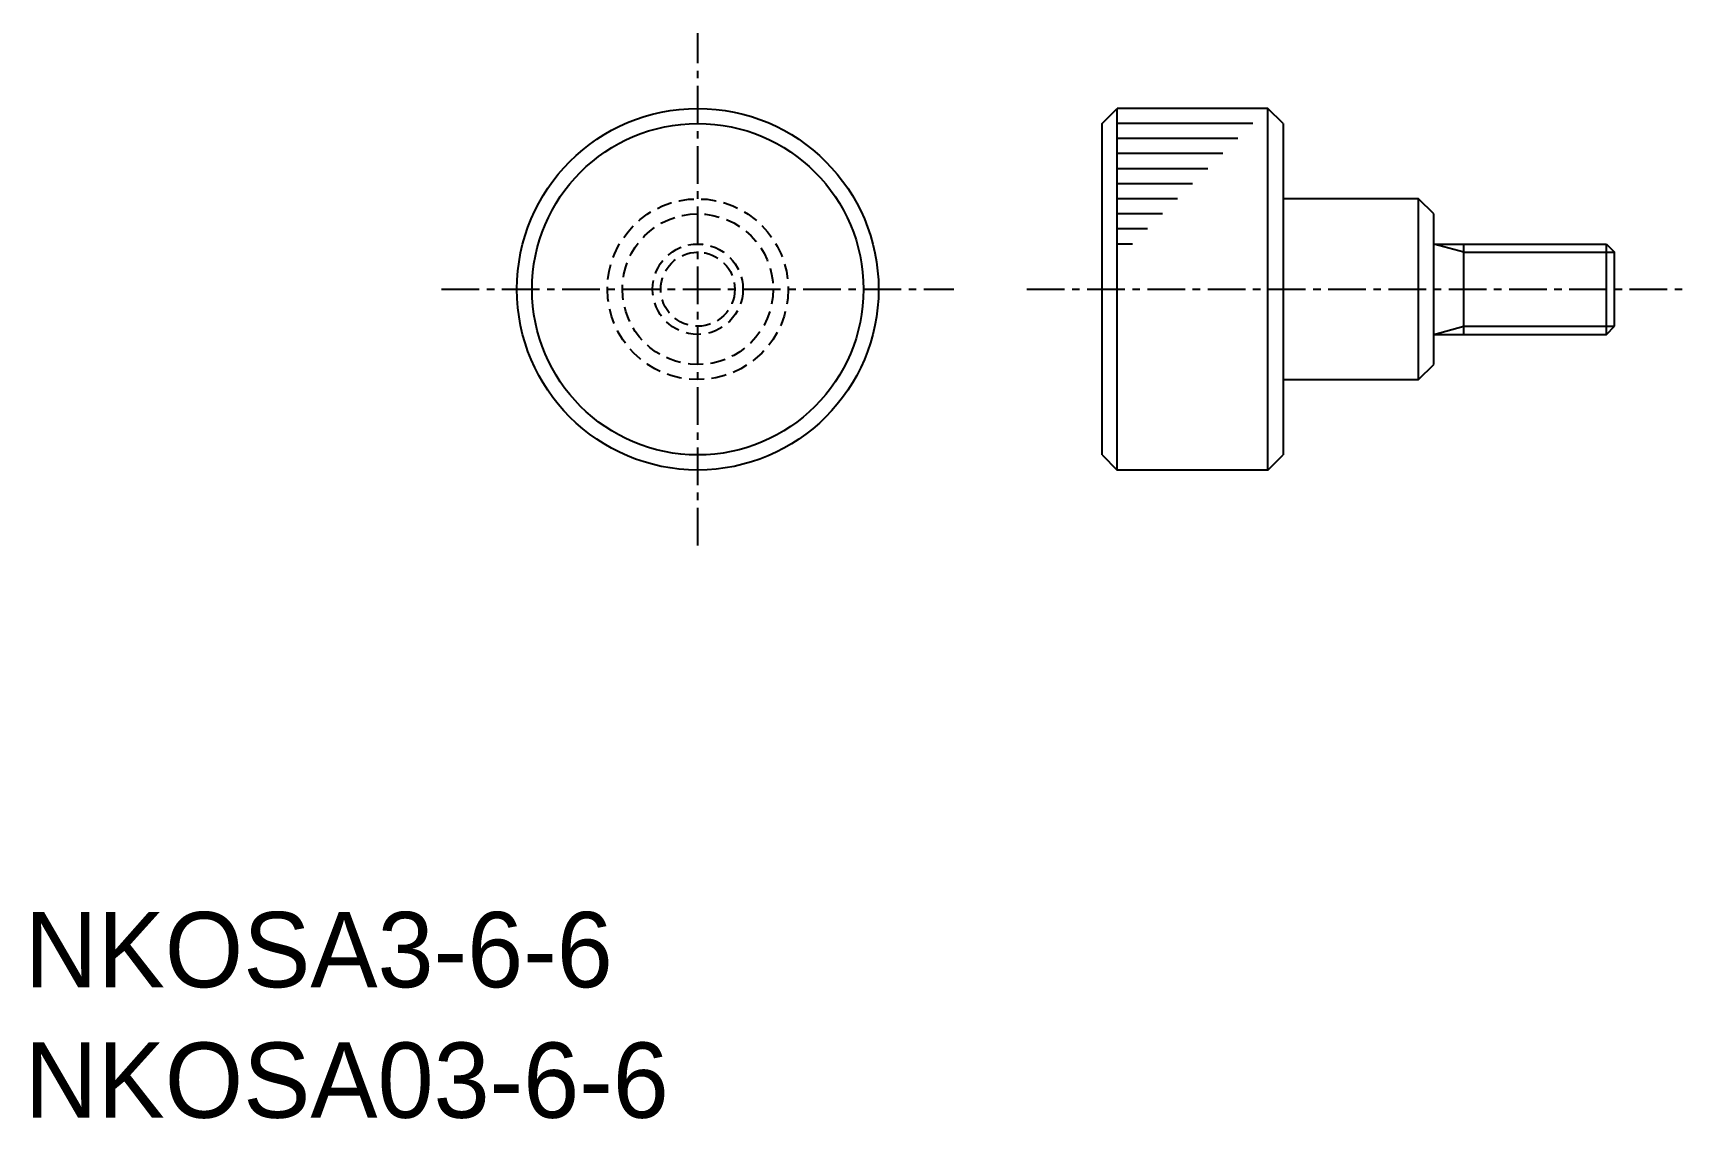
# Model space of a CAD drawing. Extents: x 0.3 to 55.2, y 0 to 36.
import ezdxf

# ---------------------------------------------------------------- set-up
doc = ezdxf.new("R2010")
doc.units = 0
doc.linetypes.add('CENTER', pattern=[2, 1.25, -0.25, 0.25, -0.25])
doc.linetypes.add('DASHED', pattern=[0.75, 0.5, -0.25])
doc.layers.get('0').update_dxf_attribs({"linetype": 'CONTINUOUS'})
doc.layers.add('CENTER', color=1, linetype='CENTER')

msp = doc.modelspace()

# ---------------------------------------------------------------- linework, layer by layer
at = {"color": 7, "linetype": 'CONTINUOUS'}
for p, q in [((35.75, 33), (36.25, 33.5)), ((35.75, 22), (35.75, 33)), ((41.25, 33.5), (36.25, 33.5)), ((36.25, 21.5), (36.25, 33.5)), ((40.75, 33), (36.25, 33)), ((41.25, 21.5), (41.25, 33.5)), ((41.75, 33), (41.25, 33.5)), ((41.75, 33), (41.75, 22)), ((40.25, 32.5), (36.25, 32.5)), ((39.75, 32), (36.25, 32)), ((39.25, 31.5), (36.25, 31.5)), ((38.75, 31), (36.25, 31)), ((38.25, 30.5), (36.25, 30.5)), ((46.25, 30.5), (41.75, 30.5)), ((46.25, 24.5), (46.25, 30.5)), ((46.75, 30), (46.25, 30.5)), ((37.75, 30), (36.25, 30)), ((46.75, 25), (46.75, 30)), ((37.25, 29.5), (36.25, 29.5)), ((36.75, 29), (36.25, 29)), ((46.75, 29), (52.479, 29)), ((47.75, 26), (47.75, 29)), ((52.479, 26), (52.479, 29)), ((52.479, 29), (52.75, 28.729)), ((52.75, 26.271), (52.75, 28.729)), ((52.75, 27.5), (52.75, 27.5)), ((52.75, 26.875), (52.75, 26.875)), ((46.75, 26), (52.479, 26)), ((52.479, 26), (52.75, 26.271)), ((46.25, 24.5), (46.75, 25)), ((41.75, 24.5), (46.25, 24.5)), ((35.75, 22), (36.25, 21.5)), ((41.25, 21.5), (41.75, 22)), ((41.25, 21.5), (36.25, 21.5))]:
    msp.add_line(p, q, dxfattribs=at)
at = {"color": 3, "linetype": 'CONTINUOUS'}
for p, q in [((47.75, 28.729), (46.75, 29)), ((47.75, 28.729), (52.75, 28.729)), ((46.75, 26), (47.75, 26.271)), ((47.75, 26.271), (52.75, 26.271))]:
    msp.add_line(p, q, dxfattribs=at)
at = {"color": 7, "linetype": 'CONTINUOUS'}
for radius in [6, 5.5]:
    msp.add_circle((22.329, 27.5), radius, dxfattribs=at)
at = {"color": 3, "linetype": 'DASHED'}
for radius in [3, 2.5, 1.5, 1.229]:
    msp.add_circle((22.329, 27.5), radius, dxfattribs=at)
at = {"layer": 'CENTER', "color": 1, "linetype": 'CENTER'}
for p, q in [((22.329, 19), (22.329, 36)), ((13.829, 27.5), (30.829, 27.5)), ((33.25, 27.5), (55.25, 27.5))]:
    msp.add_line(p, q, dxfattribs=at)

# ---------------------------------------------------------------- texts
at = {"color": 7, "linetype": 'CONTINUOUS'}
for s, p in [('NKOSA3-6-6', (0, 4.332)), ('NKOSA03-6-6', (0, 0))]:
    msp.add_text(s, height=2.5, dxfattribs=at).set_placement(p)

doc.saveas('drawing.dxf')
